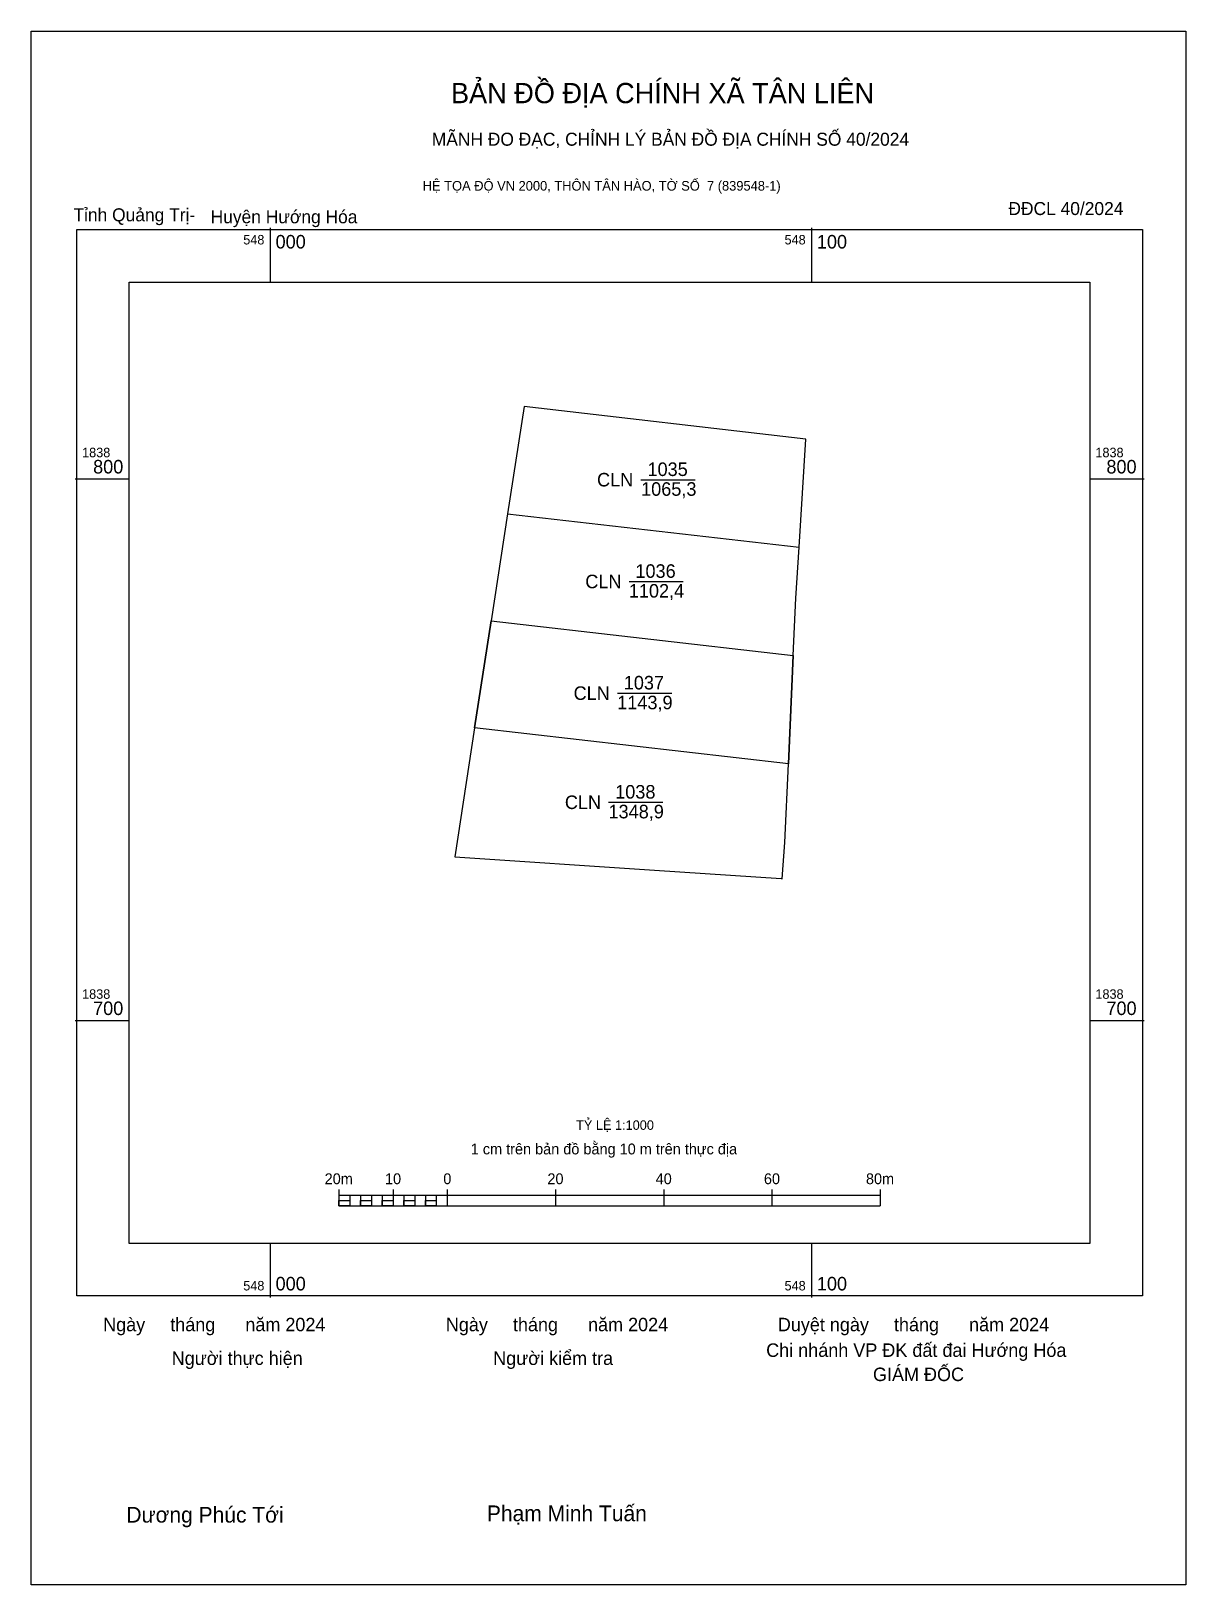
# Model space of a CAD drawing. Extents: x 547956 to 548169, y 1838596 to 1838883.
import ezdxf

# ---------------------------------------------------------------- set-up
doc = ezdxf.new("R2010")
doc.units = 0
for name, color, linetype in [('Level 10', 7, 'Continuous'), ('Level 13', 7, 'Continuous'), ('Level 15', 7, 'Continuous'), ('Level 6', 7, 'Continuous'), ('Level 62', 7, 'Continuous'), ('Level 63', 7, 'Continuous'), ('Level 9', 7, 'Continuous')]:
    doc.layers.add(name, color=color, linetype=linetype)

msp = doc.modelspace()

# ---------------------------------------------------------------- linework, layer by layer
at = {"layer": 'Level 10'}
for points in [[(548034.09, 1838730.21), (548071.03, 1838727.75), (548094.43, 1838726.19), (548094.59, 1838726.18), (548095.11, 1838732.84), (548095.76, 1838747.39), (548096.64, 1838767.37), (548097.11, 1838777.95), (548097.71, 1838787.37), (548098.99, 1838807.33), (548046.91, 1838813.34), (548043.86, 1838793.57), (548040.81, 1838773.81), (548037.76, 1838754.04), (548034.09, 1838730.21)], [(548043.86, 1838793.57), (548097.71, 1838787.37)]]:
    msp.add_lwpolyline(points, dxfattribs=at)
msp.add_lwpolyline([(548096.64, 1838767.37), (548095.76, 1838747.39), (548037.76, 1838754.04), (548040.81, 1838773.81)], close=True, dxfattribs=at)
at = {"layer": 'Level 13'}
for p, q in [((548068.47, 1838799.85), (548078.51, 1838799.85)), ((548066.3, 1838781.06), (548076.33, 1838781.06)), ((548064.14, 1838760.44), (548074.18, 1838760.44)), ((548062.52, 1838740.29), (548072.56, 1838740.29))]:
    msp.add_line(p, q, dxfattribs=at)
at = {"layer": 'Level 15'}
msp.add_lwpolyline([(547955.83, 1838882.69), (548169.19, 1838882.69), (548169.19, 1838595.77), (547955.83, 1838595.77)], close=True, dxfattribs=at)
at = {"layer": 'Level 62'}
msp.add_lwpolyline([(547973.95, 1838836.35), (548151.46, 1838836.35), (548151.46, 1838658.84), (547973.95, 1838658.84)], close=True, dxfattribs=at)
at = {"layer": 'Level 63'}
for p, q in [((548000, 1838846.35), (548000, 1838836.35)), ((548100, 1838846.35), (548100, 1838836.35)), ((547963.95, 1838800), (547973.95, 1838800)), ((548151.46, 1838800), (548161.46, 1838800)), ((547963.95, 1838700), (547973.95, 1838700)), ((548151.46, 1838700), (548161.46, 1838700)), ((548012.7, 1838668.77), (548012.7, 1838665.77)), ((548022.7, 1838668.77), (548022.7, 1838665.77)), ((548032.7, 1838668.77), (548032.7, 1838665.77)), ((548052.7, 1838668.77), (548052.7, 1838665.77)), ((548072.7, 1838668.77), (548072.7, 1838665.77)), ((548092.7, 1838668.77), (548092.7, 1838665.77)), ((548112.7, 1838668.77), (548112.7, 1838665.77)), ((548012.7, 1838667.77), (548112.7, 1838667.77)), ((548012.7, 1838665.77), (548112.7, 1838665.77)), ((548014.7, 1838667.77), (548014.7, 1838665.77)), ((548016.7, 1838667.77), (548016.7, 1838665.77)), ((548018.7, 1838667.77), (548018.7, 1838665.77)), ((548020.7, 1838667.77), (548020.7, 1838665.77)), ((548022.7, 1838667.77), (548022.7, 1838665.77)), ((548024.7, 1838667.77), (548024.7, 1838665.77)), ((548026.7, 1838667.77), (548026.7, 1838665.77)), ((548028.7, 1838667.77), (548028.7, 1838665.77)), ((548030.7, 1838667.77), (548030.7, 1838665.77)), ((548032.7, 1838667.77), (548032.7, 1838665.77)), ((548000, 1838658.84), (548000, 1838648.84)), ((548100, 1838658.84), (548100, 1838648.84))]:
    msp.add_line(p, q, dxfattribs=at)
for points in [[(547964.26, 1838846.04), (548161.15, 1838846.04), (548161.15, 1838649.15), (547964.26, 1838649.15)], [(548012.7, 1838666.77), (548014.7, 1838666.77), (548014.7, 1838665.77), (548012.7, 1838665.77)], [(548012.7, 1838666.77), (548014.7, 1838666.77), (548014.7, 1838665.77), (548012.7, 1838665.77)], [(548016.7, 1838666.77), (548018.7, 1838666.77), (548018.7, 1838665.77), (548016.7, 1838665.77)], [(548020.7, 1838666.77), (548022.7, 1838666.77), (548022.7, 1838665.77), (548020.7, 1838665.77)], [(548024.7, 1838666.77), (548026.7, 1838666.77), (548026.7, 1838665.77), (548024.7, 1838665.77)], [(548028.7, 1838666.77), (548030.7, 1838666.77), (548030.7, 1838665.77), (548028.7, 1838665.77)]]:
    msp.add_lwpolyline(points, close=True, dxfattribs=at)

# ---------------------------------------------------------------- texts
at = {"layer": 'Level 13'}
for s, p in [('CLN', (548060.39, 1838798.6)), ('1035', (548069.71, 1838800.53)), ('1065,3', (548068.53, 1838796.88)), ('1036', (548067.48, 1838781.73)), ('CLN', (548058.22, 1838779.81)), ('1102,4', (548066.26, 1838778.08)), ('1037', (548065.33, 1838761.12)), ('CLN', (548056.06, 1838759.19)), ('1143,9', (548064.12, 1838757.46)), ('1038', (548063.74, 1838740.97)), ('CLN', (548054.45, 1838739.04)), ('1348,9', (548062.51, 1838737.32))]:
    msp.add_text(s, height=2.5, dxfattribs=at).set_placement(p)
at = {"layer": 'Level 6'}
msp.add_text('TỶ LỆ 1:1000', height=1.7579, dxfattribs=at).set_placement((548056.52, 1838679.8))
at = {"layer": 'Level 63'}
for s, height, p in [('BẢN ĐỒ ĐỊA CHÍNH XÃ TÂN LIÊN', 3.7437, (548033.41, 1838869.37)), ('MÃNH ĐO ĐẠC, CHỈNH LÝ BẢN ĐỒ ĐỊA CHÍNH SỐ 40/2024', 2.4022, (548029.86, 1838861.52)), ('HỆ TỌA ĐỘ VN 2000, THÔN TÂN HÀO, TỜ SỐ  7 (839548-1)', 1.7782, (548028.19, 1838853.23)), ('548', 1.75, (547995.03, 1838843.29)), ('000', 2.5, (548001, 1838842.54)), ('548', 1.75, (548095.03, 1838843.29)), ('100', 2.5, (548101, 1838842.54)), ('1838', 1.75, (547965.26, 1838804)), ('800', 2.5, (547967.29, 1838801)), ('1838', 1.75, (548152.46, 1838804)), ('800', 2.5, (548154.49, 1838801)), ('1838', 1.75, (547965.26, 1838704)), ('700', 2.5, (547967.29, 1838701)), ('1838', 1.75, (548152.46, 1838704)), ('700', 2.5, (548154.49, 1838701)), ('1 cm trên bản đồ bằng 10 m trên thực địa', 2, (548037.06, 1838675.27)), ('20m', 2, (548010.07, 1838669.77)), ('10', 2, (548021.22, 1838669.77)), ('0', 2, (548031.99, 1838669.77)), ('20', 2, (548051.22, 1838669.77)), ('40', 2, (548071.22, 1838669.77)), ('60', 2, (548091.22, 1838669.77)), ('80m', 2, (548110.07, 1838669.77)), ('548', 1.75, (547995.03, 1838650.15)), ('000', 2.5, (548001, 1838650.15)), ('548', 1.75, (548095.03, 1838650.15)), ('100', 2.5, (548101, 1838650.15)), ('Ngày     tháng      năm 2024', 2.4883, (547969.15, 1838642.61)), ('Ngày     tháng      năm 2024', 2.4883, (548032.46, 1838642.61)), ('Duyệt ngày     tháng      năm 2024', 2.4883, (548093.79, 1838642.61)), ('Chi nhánh VP ĐK đất đai Hướng Hóa', 2.4883, (548091.64, 1838637.88)), ('Người thực hiện', 2.4883, (547981.81, 1838636.39)), ('Người kiểm tra', 2.4883, (548041.2, 1838636.39)), ('GIÁM ĐỐC', 2.488, (548111.37, 1838633.41)), ('Dương Phúc Tới', 2.9024, (547973.44, 1838607.28)), ('Phạm Minh Tuấn', 2.9024, (548040.04, 1838607.54))]:
    msp.add_text(s, height=height, dxfattribs=at).set_placement(p)
at = {"layer": 'Level 9'}
for s, p in [('Tỉnh Quảng Trị-', (547963.66, 1838847.56)), ('Huyện Hướng Hóa', (547989.01, 1838847.2)), ('ĐĐCL 40/2024', (548136.39, 1838848.72))]:
    msp.add_text(s, height=2.4022, dxfattribs=at).set_placement(p)

doc.saveas('drawing.dxf')
